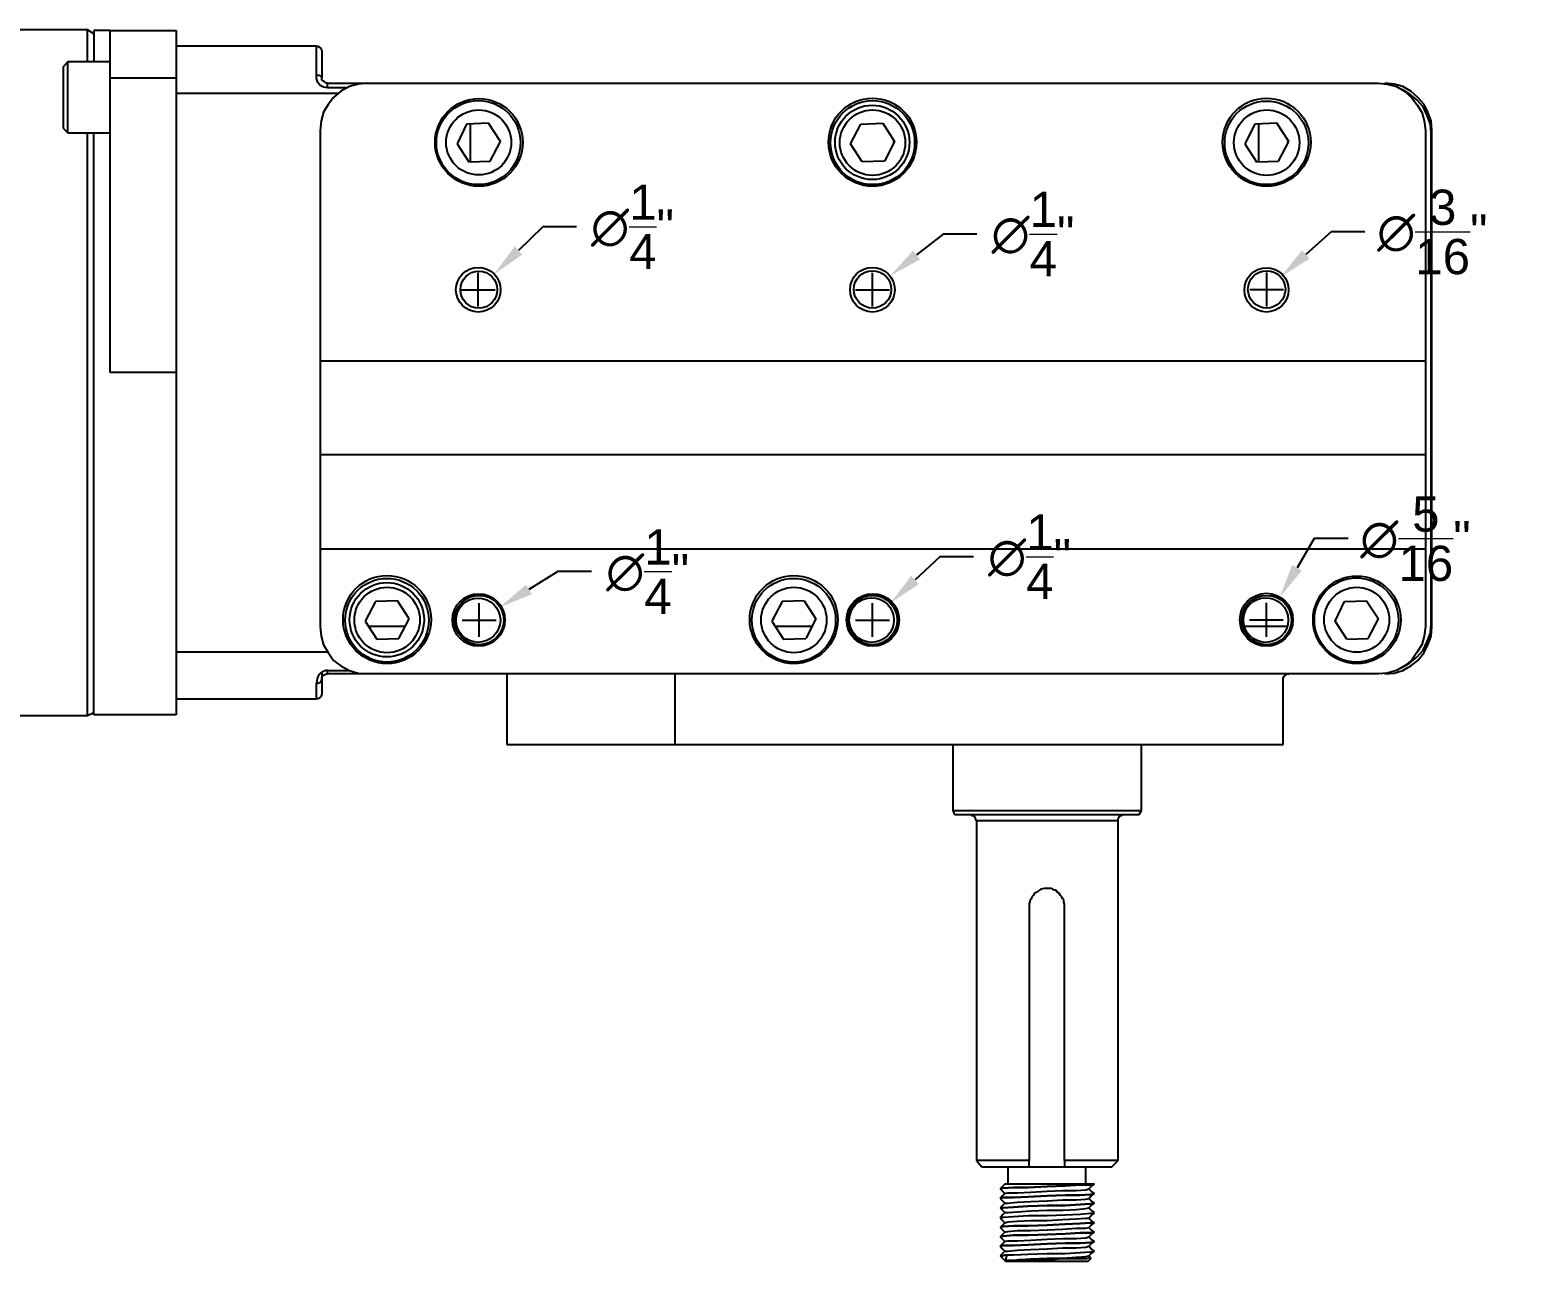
# Model space of a CAD drawing. Header units: inches. Extents: x 4 to 211, y 30 to 478.
# Drawn here: x 32.72 to 40.63, y 30.32 to 36.88 of the extents above; entities that cross this region are included whole.
import ezdxf

# ---------------------------------------------------------------- set-up
doc = ezdxf.new("R2010")
doc.units = ezdxf.units.IN
doc.header["$MEASUREMENT"] = 0
doc.header["$PDMODE"] = 3
doc.layers.add('DIM', color=6, linetype='Continuous', lineweight=13)
doc.styles.add('DIM', font='arial.ttf')
doc.dimstyles.new('SM Dimensions', dxfattribs={"dimtxt": 0.1875, "dimasz": 0.18, "dimexe": 0.18, "dimexo": 0.0625, "dimgap": 0.09, "dimtad": 0, "dimtih": 1, "dimtoh": 1, "dimdec": 4, "dimzin": 0, "dimdsep": 46, "dimlunit": 4, "dimtxsty": 'DIM', "dimcen": 0.09, "dimadec": 0, "dimazin": 0, "dimtfac": 1, "dimtdec": 4, "dimtofl": 0, "dimtmove": 0, "dimatfit": 3, "dimfxl": 1, "dimtolj": 1, "dimtzin": 0, "dimarcsym": 0})

# ---------------------------------------------------------------- blocks, each defined once
blk = doc.blocks.new('*D70')
at = {"layer": 'Defpoints', "color": 0, "transparency": 16777216}
for p in [(35.1925, 35.5779), (35.0225, 35.4119)]:
    blk.add_point(p, dxfattribs=at)
at = {"layer": 'DIM', "color": 0, "lineweight": -2, "transparency": 16777216}
for p, q in [((35.45, 35.8295), (35.3212, 35.7037)), ((35.63, 35.8295), (35.45, 35.8295)), ((35.1075, 35.4049), (35.1075, 35.5849)), ((35.0175, 35.4949), (35.1975, 35.4949))]:
    blk.add_line(p, q, dxfattribs=at)
at = {"layer": 'DIM', "color": 0, "transparency": 16777216}
blk.add_solid([(35.3002, 35.7252), (35.3422, 35.6823), (35.1925, 35.5779)], dxfattribs=at)
at = {"layer": 'DIM', "color": 0, "transparency": 16777216, "insert": (35.928, 35.8295), "char_height": 0.1875, "attachment_point": 5, "style": 'DIM'}
blk.add_mtext('\\A1;∅{\\H1x;\\S1/4;}"', dxfattribs=at)
blk = doc.blocks.new('*D71')
at = {"layer": 'Defpoints', "color": 0, "transparency": 16777216}
for p in [(37.2974, 35.5685), (37.1108, 35.4213)]:
    blk.add_point(p, dxfattribs=at)
at = {"layer": 'DIM', "color": 0, "lineweight": -2, "transparency": 16777216}
for p, q in [((37.5801, 35.7913), (37.4388, 35.6799)), ((37.7601, 35.7913), (37.5801, 35.7913)), ((37.2041, 35.4049), (37.2041, 35.5849)), ((37.1141, 35.4949), (37.2941, 35.4949))]:
    blk.add_line(p, q, dxfattribs=at)
at = {"layer": 'DIM', "color": 0, "transparency": 16777216}
blk.add_solid([(37.4202, 35.7035), (37.4573, 35.6563), (37.2974, 35.5685)], dxfattribs=at)
at = {"layer": 'DIM', "color": 0, "transparency": 16777216, "insert": (38.0581, 35.7913), "char_height": 0.1875, "attachment_point": 5, "style": 'DIM'}
blk.add_mtext('\\A1;∅{\\H1x;\\S1/4;}"', dxfattribs=at)
blk = doc.blocks.new('*D72')
at = {"layer": 'Defpoints', "color": 0, "transparency": 16777216}
for p in [(39.3754, 35.5628), (39.2269, 35.4302)]:
    blk.add_point(p, dxfattribs=at)
at = {"layer": 'DIM', "color": 0, "lineweight": -2, "transparency": 16777216}
for p, q in [((39.6439, 35.8026), (39.5096, 35.6827)), ((39.8239, 35.8026), (39.6439, 35.8026)), ((39.3012, 35.4065), (39.3012, 35.5865)), ((39.2112, 35.4965), (39.3912, 35.4965))]:
    blk.add_line(p, q, dxfattribs=at)
at = {"layer": 'DIM', "color": 0, "transparency": 16777216}
blk.add_solid([(39.4896, 35.7051), (39.5296, 35.6603), (39.3754, 35.5628)], dxfattribs=at)
at = {"layer": 'DIM', "color": 0, "transparency": 16777216, "insert": (40.1824, 35.8026), "char_height": 0.1875, "attachment_point": 5, "style": 'DIM'}
blk.add_mtext('\\A1;∅{\\H1x;\\S3/16;}"', dxfattribs=at)
blk = doc.blocks.new('*D73')
at = {"layer": 'Defpoints', "color": 0, "transparency": 16777216}
for p in [(39.3714, 33.8602), (39.2281, 33.6171)]:
    blk.add_point(p, dxfattribs=at)
at = {"layer": 'DIM', "color": 0, "lineweight": -2, "transparency": 16777216}
for p, q in [((39.5542, 34.1703), (39.4628, 34.0152)), ((39.7342, 34.1703), (39.5542, 34.1703)), ((39.2997, 33.6486), (39.2997, 33.8286)), ((39.2097, 33.7386), (39.3897, 33.7386))]:
    blk.add_line(p, q, dxfattribs=at)
at = {"layer": 'DIM', "color": 0, "transparency": 16777216}
blk.add_solid([(39.4369, 34.0305), (39.4886, 34), (39.3714, 33.8602)], dxfattribs=at)
at = {"layer": 'DIM', "color": 0, "transparency": 16777216, "insert": (40.0928, 34.1703), "char_height": 0.1875, "attachment_point": 5, "style": 'DIM'}
blk.add_mtext('\\A1;∅{\\H1x;\\S5/16;}"', dxfattribs=at)
blk = doc.blocks.new('*D74')
at = {"layer": 'Defpoints', "color": 0, "transparency": 16777216}
for p in [(37.2999, 33.8272), (37.109, 33.6471)]:
    blk.add_point(p, dxfattribs=at)
at = {"layer": 'DIM', "color": 0, "lineweight": -2, "transparency": 16777216}
for p, q in [((37.5618, 34.0742), (37.4309, 33.9507)), ((37.7418, 34.0742), (37.5618, 34.0742)), ((37.2045, 33.6471), (37.2045, 33.8271)), ((37.1145, 33.7371), (37.2945, 33.7371))]:
    blk.add_line(p, q, dxfattribs=at)
at = {"layer": 'DIM', "color": 0, "transparency": 16777216}
blk.add_solid([(37.4103, 33.9725), (37.4515, 33.9289), (37.2999, 33.8272)], dxfattribs=at)
at = {"layer": 'DIM', "color": 0, "transparency": 16777216, "insert": (38.0399, 34.0742), "char_height": 0.1875, "attachment_point": 5, "style": 'DIM'}
blk.add_mtext('\\A1;∅{\\H1x;\\S1/4;}"', dxfattribs=at)
blk = doc.blocks.new('*D75')
at = {"layer": 'Defpoints', "color": 0, "transparency": 16777216}
for p in [(35.2238, 33.806), (35.0003, 33.6682)]:
    blk.add_point(p, dxfattribs=at)
at = {"layer": 'DIM', "color": 0, "lineweight": -2, "transparency": 16777216}
for p, q in [((35.5302, 33.9949), (35.377, 33.9004)), ((35.7102, 33.9949), (35.5302, 33.9949)), ((35.112, 33.6471), (35.112, 33.8271)), ((35.022, 33.7371), (35.202, 33.7371))]:
    blk.add_line(p, q, dxfattribs=at)
at = {"layer": 'DIM', "color": 0, "transparency": 16777216}
blk.add_solid([(35.3613, 33.926), (35.3927, 33.8749), (35.2238, 33.806)], dxfattribs=at)
at = {"layer": 'DIM', "color": 0, "transparency": 16777216, "insert": (36.0083, 33.9949), "char_height": 0.1875, "attachment_point": 5, "style": 'DIM'}
blk.add_mtext('\\A1;∅{\\H1x;\\S1/4;}"', dxfattribs=at)

msp = doc.modelspace()

# ---------------------------------------------------------------- linework, layer by layer
for p, q in [((33.0282, 36.87848), (28.50431, 36.87848)), ((33.0282, 36.8743), (33.0282, 36.87848)), ((33.06167, 36.85756), (33.0282, 36.87848)), ((33.0282, 36.86593), (33.0282, 36.8743)), ((33.14956, 36.8743), (33.06167, 36.8743)), ((33.06167, 36.8743), (33.06167, 36.86593)), ((33.14956, 36.8743), (33.50109, 36.8743)), ((33.14956, 36.87011), (33.14956, 36.8743)), ((33.50109, 36.8743), (33.50109, 36.87011)), ((33.0282, 36.845), (33.0282, 36.86593)), ((33.0282, 36.81152), (33.0282, 36.845)), ((33.0282, 36.76967), (33.0282, 36.81152)), ((33.06167, 36.86593), (33.06167, 36.84919)), ((33.06167, 36.84919), (33.06167, 36.81989)), ((33.06167, 36.81989), (33.06167, 36.77386)), ((33.14956, 36.85337), (33.14956, 36.87011)), ((33.14956, 36.83245), (33.14956, 36.85337)), ((33.14956, 36.79897), (33.14956, 36.83245)), ((33.14956, 36.7613), (33.14956, 36.79897)), ((33.50109, 36.87011), (33.50109, 36.85337)), ((33.50109, 36.85337), (33.50109, 36.83245)), ((33.50109, 36.83245), (33.50109, 36.79897)), ((33.50109, 36.79897), (33.50109, 36.7613)), ((33.0282, 36.71109), (33.0282, 36.76967)), ((33.06167, 36.77386), (33.06167, 36.71945)), ((33.06167, 36.71945), (33.06167, 36.7069)), ((33.14956, 36.71945), (33.14956, 36.7613)), ((33.14956, 36.67342), (33.14956, 36.71945)), ((34.246, 36.7906), (33.50109, 36.7906)), ((33.50109, 36.7613), (33.50109, 36.71945)), ((33.50109, 36.71945), (33.50109, 36.67342)), ((34.246, 36.7906), (34.25019, 36.7906)), ((34.246, 36.78641), (34.246, 36.7906)), ((34.246, 36.78223), (34.246, 36.78641)), ((34.246, 36.76549), (34.246, 36.78223)), ((34.246, 36.74875), (34.246, 36.76549)), ((34.246, 36.72782), (34.246, 36.74875)), ((34.246, 36.69853), (34.246, 36.72782)), ((34.25019, 36.7906), (34.25437, 36.7906)), ((34.25437, 36.7906), (34.26274, 36.78641)), ((34.26274, 36.78641), (34.26693, 36.78223)), ((34.26693, 36.78223), (34.27111, 36.77804)), ((34.27111, 36.77804), (34.27111, 36.77386)), ((34.27111, 36.77386), (34.2753, 36.76549)), ((34.2753, 36.76549), (34.2753, 36.7613)), ((34.2753, 36.7613), (34.2753, 36.75712)), ((34.2753, 36.75712), (34.2753, 36.75293)), ((34.2753, 36.75293), (34.2753, 36.74038)), ((34.2753, 36.74038), (34.2753, 36.72364)), ((34.2753, 36.72364), (34.2753, 36.70272)), ((32.92357, 36.7069), (32.89846, 36.68179)), ((32.89846, 36.68179), (32.89846, 36.67342)), ((32.89846, 36.67342), (32.89846, 36.64831)), ((32.89846, 36.64831), (32.89846, 36.61902)), ((32.92357, 36.70272), (32.92357, 36.7069)), ((33.14956, 36.7069), (32.92357, 36.7069)), ((32.92357, 36.69016), (32.92357, 36.70272)), ((32.92357, 36.66505), (32.92357, 36.69016)), ((32.92357, 36.63157), (32.92357, 36.66505)), ((33.0282, 36.7069), (33.0282, 36.71109)), ((33.14956, 36.6232), (33.14956, 36.67342)), ((33.50109, 36.67342), (33.50109, 36.6232)), ((34.246, 36.66924), (34.246, 36.69853)), ((34.246, 36.63576), (34.246, 36.66924)), ((34.25019, 36.63576), (34.246, 36.63576)), ((34.246, 36.61902), (34.246, 36.63576)), ((34.25437, 36.63576), (34.25019, 36.63576)), ((34.26274, 36.63576), (34.25437, 36.63576)), ((34.26693, 36.63157), (34.26274, 36.63576)), ((34.2753, 36.70272), (34.2753, 36.68179)), ((34.2753, 36.68179), (34.2753, 36.6525)), ((34.2753, 36.6525), (34.2753, 36.6232)), ((32.89846, 36.61902), (32.89846, 36.57717)), ((32.89846, 36.57717), (32.89846, 36.53113)), ((32.92357, 36.58554), (32.92357, 36.63157)), ((32.92357, 36.5395), (32.92357, 36.58554)), ((33.14956, 36.6232), (33.50109, 36.6232)), ((33.14956, 35.05386), (33.14956, 36.6232)), ((33.50109, 36.6232), (33.50109, 35.05386)), ((34.25437, 36.59809), (34.246, 36.61902)), ((34.26693, 36.58135), (34.25437, 36.59809)), ((34.27111, 36.63157), (34.26693, 36.63157)), ((34.28367, 36.57298), (34.26693, 36.58135)), ((34.27111, 36.62739), (34.27111, 36.63157)), ((34.2753, 36.62739), (34.27111, 36.62739)), ((34.2753, 36.6232), (34.2753, 36.62739)), ((34.2753, 36.61483), (34.2753, 36.6232)), ((34.27948, 36.60646), (34.2753, 36.61483)), ((34.28785, 36.60228), (34.27948, 36.60646)), ((34.30459, 36.5688), (34.28367, 36.57298)), ((34.29622, 36.59391), (34.28785, 36.60228)), ((34.30459, 36.59391), (34.29622, 36.59391)), ((34.30459, 36.58972), (34.30459, 36.59391)), ((34.30459, 36.59391), (34.51802, 36.59391)), ((34.30459, 36.58554), (34.30459, 36.58972)), ((34.30459, 36.58135), (34.30459, 36.58554)), ((34.30459, 36.57717), (34.30459, 36.58135)), ((34.30459, 36.57298), (34.30459, 36.57717)), ((34.30459, 36.5688), (34.30459, 36.57298)), ((34.40503, 36.5688), (34.30459, 36.5688)), ((34.42177, 36.57717), (34.37574, 36.55206)), ((34.4678, 36.58972), (34.42177, 36.57717)), ((34.51802, 36.59391), (34.4678, 36.58972)), ((34.51802, 36.59391), (39.89563, 36.59391)), ((39.89563, 36.59391), (39.94166, 36.58972)), ((39.97933, 36.58972), (39.92911, 36.59391)), ((39.94166, 36.58972), (39.99188, 36.57717)), ((40.02536, 36.57717), (39.97933, 36.58972)), ((39.99188, 36.57717), (40.03373, 36.55206)), ((40.06303, 36.53532), (40.02118, 36.56043)), ((40.06721, 36.55206), (40.02536, 36.57717)), ((32.89846, 36.53113), (32.89846, 36.4851)), ((32.89846, 36.4851), (32.89846, 36.44325)), ((32.92357, 36.48929), (32.92357, 36.5395)), ((32.92357, 36.44325), (32.92357, 36.48929)), ((34.359, 36.5395), (33.50109, 36.5395)), ((34.30878, 36.48092), (34.28367, 36.43907)), ((34.33807, 36.51858), (34.30878, 36.48092)), ((34.37574, 36.55206), (34.33807, 36.51858)), ((40.03373, 36.55206), (40.0714, 36.51858)), ((40.10069, 36.50602), (40.06303, 36.53532)), ((40.10487, 36.51858), (40.06721, 36.55206)), ((40.0714, 36.51858), (40.10069, 36.48092)), ((40.13417, 36.46836), (40.10069, 36.50602)), ((40.10069, 36.48092), (40.1258, 36.43907)), ((40.13835, 36.48092), (40.10487, 36.51858)), ((40.15928, 36.43907), (40.13835, 36.48092)), ((32.89846, 36.44325), (32.89846, 36.40559)), ((32.89846, 36.40559), (32.89846, 36.37629)), ((32.92357, 36.4014), (32.92357, 36.44325)), ((32.92357, 36.36792), (32.92357, 36.4014)), ((34.28367, 36.43907), (34.27111, 36.39303)), ((40.1258, 36.43907), (40.13835, 36.39303)), ((40.15509, 36.42233), (40.13417, 36.46836)), ((40.17183, 36.37629), (40.15509, 36.42233)), ((40.17602, 36.39303), (40.15928, 36.43907)), ((32.89846, 36.37629), (32.89846, 36.35955)), ((32.89846, 36.35955), (32.89846, 36.35537)), ((32.89846, 36.35537), (32.92357, 36.33026)), ((32.92357, 36.34281), (32.92357, 36.36792)), ((32.92357, 36.33026), (32.92357, 36.34281)), ((32.92357, 36.33026), (33.14956, 36.33026)), ((33.0282, 36.26748), (33.0282, 36.33026)), ((33.06167, 36.28841), (33.06167, 36.33026)), ((34.27111, 36.39303), (34.26693, 36.34281)), ((34.26693, 36.34281), (34.26693, 35.11664)), ((35.04532, 36.37629), (34.9951, 36.27167)), ((35.1625, 36.38048), (35.04532, 36.37629)), ((35.06625, 36.17542), (35.06625, 36.37629)), ((35.22527, 36.28422), (35.1625, 36.38048)), ((37.08756, 36.27167), (37.14196, 36.37629)), ((37.14196, 36.37629), (37.25914, 36.38048)), ((37.25914, 36.38048), (37.32191, 36.28422)), ((39.2386, 36.37629), (39.18419, 36.27167)), ((39.35578, 36.38048), (39.2386, 36.37629)), ((39.25952, 36.17542), (39.25952, 36.37629)), ((39.41855, 36.28422), (39.35578, 36.38048)), ((40.13835, 36.39303), (40.14672, 36.34281)), ((40.14672, 36.34281), (40.14672, 35.11664)), ((40.17602, 36.32607), (40.17183, 36.37629)), ((40.1802, 36.34281), (40.17602, 36.39303)), ((40.17602, 33.71469), (40.17602, 36.32607)), ((40.1802, 33.70214), (40.1802, 36.34281)), ((33.0282, 36.15031), (33.0282, 36.26748)), ((33.06167, 36.17123), (33.06167, 36.28841)), ((34.9951, 36.27167), (35.05788, 36.17542)), ((35.17087, 36.1796), (35.22527, 36.28422)), ((35.22527, 36.28004), (35.22527, 36.28422)), ((37.15033, 36.17542), (37.08756, 36.27167)), ((37.32191, 36.28422), (37.26751, 36.1796)), ((37.31773, 36.28004), (37.31773, 36.28422)), ((39.18419, 36.27167), (39.24697, 36.17542)), ((39.36415, 36.1796), (39.41855, 36.28422)), ((39.41436, 36.28004), (39.41436, 36.28422)), ((33.06167, 36.04987), (33.06167, 36.17123)), ((35.05788, 36.17542), (35.17087, 36.1796)), ((37.26751, 36.1796), (37.15033, 36.17542)), ((39.24697, 36.17542), (39.36415, 36.1796)), ((33.0282, 36.02476), (33.0282, 36.15031)), ((33.0282, 35.89503), (33.0282, 36.02476)), ((33.06167, 35.92014), (33.06167, 36.04987)), ((33.0282, 35.75693), (33.0282, 35.89503)), ((33.06167, 35.78622), (33.06167, 35.92014)), ((33.06167, 35.64393), (33.06167, 35.78622)), ((33.0282, 35.61882), (33.0282, 35.75693)), ((33.0282, 35.47235), (33.0282, 35.61882)), ((33.06167, 35.50165), (33.06167, 35.64393)), ((33.0282, 35.32588), (33.0282, 35.47235)), ((33.06167, 35.35518), (33.06167, 35.50165)), ((33.0282, 35.17522), (33.0282, 35.32588)), ((33.06167, 35.20452), (33.06167, 35.35518)), ((33.0282, 35.02457), (33.0282, 35.17522)), ((33.06167, 35.05386), (33.06167, 35.20452)), ((33.06167, 34.9032), (33.06167, 35.05386)), ((33.50109, 35.05386), (33.14956, 35.05386)), ((33.50109, 35.05386), (33.50109, 34.9032)), ((34.26693, 35.11664), (40.14672, 35.11664)), ((34.26693, 35.11664), (34.26693, 35.0999)), ((34.26693, 35.0999), (34.26693, 35.07479)), ((34.26693, 35.07479), (34.26693, 35.03294)), ((40.14672, 35.11664), (40.14672, 35.0999)), ((40.14672, 35.0999), (40.14672, 35.07479)), ((40.14672, 35.07479), (40.14672, 35.03294)), ((33.0282, 34.87391), (33.0282, 35.02457)), ((34.26693, 35.03294), (34.26693, 34.98272)), ((34.26693, 34.98272), (34.26693, 34.91994)), ((40.14672, 35.03294), (40.14672, 34.98272)), ((40.14672, 34.98272), (40.14672, 34.91994)), ((33.06167, 34.75255), (33.06167, 34.9032)), ((33.50109, 34.9032), (33.50109, 34.75255)), ((34.26693, 34.91994), (34.26693, 34.85299)), ((40.14672, 34.91994), (40.14672, 34.85299)), ((33.0282, 34.72325), (33.0282, 34.87391)), ((34.26693, 34.85299), (34.26693, 34.77766)), ((40.14672, 34.85299), (40.14672, 34.77766)), ((33.06167, 34.60608), (33.06167, 34.75255)), ((33.50109, 34.75255), (33.50109, 34.60608)), ((34.26693, 34.77766), (34.26693, 34.69814)), ((40.14672, 34.77766), (40.14672, 34.69814)), ((33.0282, 34.57678), (33.0282, 34.72325)), ((34.26693, 34.69814), (34.26693, 34.61863)), ((40.14672, 34.69814), (40.14672, 34.61863)), ((33.06167, 34.46379), (33.06167, 34.60608)), ((33.50109, 34.60608), (33.50109, 34.49308)), ((34.26693, 34.61863), (34.26693, 34.53493)), ((34.26744, 34.61868), (40.14707, 34.61868)), ((40.14672, 34.61863), (40.14672, 34.53493)), ((33.0282, 34.4345), (33.0282, 34.57678)), ((34.26693, 34.53493), (34.26693, 34.45542)), ((40.14672, 34.53493), (40.14672, 34.45542)), ((33.0282, 34.29221), (33.0282, 34.4345)), ((33.06167, 34.3215), (33.06167, 34.46379)), ((33.50109, 34.49308), (33.50109, 33.56822)), ((34.26693, 34.45542), (34.26693, 34.38009)), ((40.14672, 34.45542), (40.14672, 34.38009)), ((34.26693, 34.38009), (34.26693, 34.31313)), ((40.14672, 34.38009), (40.14672, 34.31313)), ((33.0282, 34.15829), (33.0282, 34.29221)), ((33.06167, 34.18759), (33.06167, 34.3215)), ((34.26693, 34.31313), (34.26693, 34.25036)), ((40.14672, 34.31313), (40.14672, 34.25036)), ((33.06167, 34.05785), (33.06167, 34.18759)), ((34.26693, 34.25036), (34.26693, 34.20014)), ((34.26693, 34.20014), (34.26693, 34.15829)), ((40.14672, 34.25036), (40.14672, 34.20014)), ((40.14672, 34.20014), (40.14672, 34.15829)), ((33.0282, 34.03274), (33.0282, 34.15829)), ((34.26693, 34.15829), (34.26693, 34.13318)), ((34.26693, 34.13318), (34.26693, 34.11644)), ((34.26693, 34.11644), (40.14672, 34.11644)), ((34.26693, 34.11644), (34.26693, 33.70214)), ((40.14672, 34.15829), (40.14672, 34.13318)), ((40.14672, 34.13318), (40.14672, 34.11644)), ((40.14672, 34.11644), (40.14672, 33.70214)), ((33.0282, 33.91138), (33.0282, 34.03274)), ((33.06167, 33.93649), (33.06167, 34.05785)), ((33.0282, 33.79839), (33.0282, 33.91138)), ((33.06167, 33.81931), (33.06167, 33.93649)), ((33.0282, 33.69377), (33.0282, 33.79839)), ((33.06167, 33.71469), (33.06167, 33.81931)), ((34.55987, 33.83605), (34.50547, 33.73143)), ((34.67705, 33.84024), (34.55987, 33.83605)), ((34.73982, 33.74399), (34.67705, 33.84024)), ((36.72347, 33.83605), (36.66906, 33.73143)), ((36.84065, 33.84024), (36.72347, 33.83605)), ((36.84065, 33.84024), (36.90342, 33.74399)), ((39.66546, 33.73143), (39.71568, 33.83605)), ((39.71568, 33.83605), (39.83286, 33.84024)), ((39.83286, 33.84024), (39.89563, 33.74399)), ((33.06167, 33.61844), (33.06167, 33.71469)), ((34.50547, 33.73143), (34.56824, 33.63518)), ((34.68542, 33.63936), (34.73982, 33.74399)), ((36.66906, 33.73143), (36.73184, 33.63518)), ((36.90342, 33.74399), (36.84902, 33.63936)), ((39.72823, 33.63518), (39.66546, 33.73143)), ((39.84123, 33.63936), (39.89563, 33.74399)), ((40.17183, 33.66866), (40.17602, 33.71469)), ((33.0282, 33.59751), (33.0282, 33.69377)), ((34.26693, 33.70214), (34.27111, 33.65192)), ((34.27111, 33.65192), (34.28367, 33.60588)), ((34.7189, 33.70214), (34.52639, 33.70214)), ((34.56824, 33.63518), (34.68542, 33.63936)), ((36.8825, 33.70214), (36.68999, 33.70214)), ((36.73184, 33.63518), (36.84902, 33.63936)), ((39.30137, 33.70214), (39.18419, 33.70214)), ((39.41018, 33.70214), (39.30137, 33.70214)), ((39.72823, 33.63518), (39.84123, 33.63936)), ((40.13835, 33.65192), (40.1258, 33.60588)), ((40.14672, 33.70214), (40.13835, 33.65192)), ((40.15509, 33.62262), (40.17183, 33.66866)), ((40.15928, 33.60588), (40.17602, 33.65192)), ((40.17602, 33.65192), (40.1802, 33.70214)), ((33.0282, 33.50963), (33.0282, 33.59751)), ((33.06167, 33.53056), (33.06167, 33.61844)), ((33.50109, 33.56822), (34.30459, 33.56822)), ((33.50109, 33.56822), (33.50109, 33.518)), ((34.28367, 33.60588), (34.30878, 33.56403)), ((34.30878, 33.56403), (34.33807, 33.52219)), ((40.10069, 33.56403), (40.0714, 33.52219)), ((40.1258, 33.60588), (40.10069, 33.56403)), ((40.10069, 33.53893), (40.13417, 33.57659)), ((40.10487, 33.52219), (40.13835, 33.56403)), ((40.13417, 33.57659), (40.15509, 33.62262)), ((40.13835, 33.56403), (40.15928, 33.60588)), ((33.0282, 33.4343), (33.0282, 33.50963)), ((33.06167, 33.45104), (33.06167, 33.53056)), ((33.50109, 33.518), (33.50109, 33.47197)), ((33.50109, 33.47197), (33.50109, 33.42593)), ((34.33807, 33.52219), (34.37574, 33.49289)), ((34.37574, 33.49289), (34.42177, 33.46778)), ((40.03373, 33.49289), (39.99188, 33.46778)), ((40.02118, 33.48452), (40.06303, 33.50963)), ((40.02536, 33.46778), (40.06721, 33.49289)), ((40.0714, 33.52219), (40.03373, 33.49289)), ((40.06303, 33.50963), (40.10069, 33.53893)), ((40.06721, 33.49289), (40.10487, 33.52219)), ((33.0282, 33.37153), (33.0282, 33.4343)), ((33.06167, 33.38827), (33.06167, 33.45104)), ((33.50109, 33.42593), (33.50109, 33.38827)), ((34.25019, 33.42593), (34.246, 33.40082)), ((34.246, 33.40082), (34.25019, 33.40082)), ((34.246, 33.3799), (34.246, 33.40082)), ((34.25856, 33.44686), (34.25019, 33.42593)), ((34.25019, 33.40082), (34.25437, 33.40082)), ((34.25437, 33.40082), (34.26274, 33.40501)), ((34.2753, 33.45941), (34.25856, 33.44686)), ((34.26274, 33.40501), (34.26693, 33.40501)), ((34.26693, 33.40501), (34.27111, 33.40919)), ((34.27111, 33.41338), (34.2753, 33.41756)), ((34.27111, 33.40919), (34.27111, 33.41338)), ((34.29622, 33.46778), (34.2753, 33.45941)), ((34.2753, 33.45523), (34.2753, 33.44267)), ((34.2753, 33.44267), (34.2753, 33.42593)), ((34.2753, 33.43012), (34.27948, 33.43849)), ((34.2753, 33.42593), (34.2753, 33.43012)), ((34.2753, 33.42175), (34.2753, 33.42593)), ((34.2753, 33.42593), (34.2753, 33.42175)), ((34.2753, 33.41756), (34.2753, 33.42175)), ((34.2753, 33.42175), (34.2753, 33.40501)), ((34.2753, 33.40501), (34.2753, 33.38827)), ((34.27948, 33.43849), (34.28367, 33.44267)), ((34.28367, 33.44267), (34.28785, 33.44686)), ((34.28785, 33.44686), (34.29204, 33.44686)), ((34.29204, 33.44686), (34.30041, 33.45104)), ((34.30459, 33.46778), (34.29622, 33.46778)), ((34.30041, 33.45104), (34.30459, 33.45104)), ((34.30459, 33.4636), (34.30459, 33.46778)), ((34.30459, 33.46778), (34.42177, 33.46778)), ((34.30459, 33.45941), (34.30459, 33.4636)), ((34.30459, 33.45523), (34.30459, 33.45941)), ((34.30459, 33.45104), (34.30459, 33.45523)), ((34.30459, 33.45104), (34.30459, 33.45104)), ((34.51802, 33.45104), (34.30459, 33.45104)), ((34.42177, 33.46778), (34.4678, 33.45523)), ((34.4678, 33.45523), (34.51802, 33.45104)), ((39.89563, 33.45104), (34.51802, 33.45104)), ((35.25875, 33.45104), (35.25875, 33.42175)), ((35.25875, 33.42175), (35.25875, 33.0744)), ((36.15432, 33.0744), (36.15432, 33.45104)), ((39.38926, 33.43012), (39.39344, 33.43849)), ((39.38926, 33.42593), (39.38926, 33.43012)), ((39.38926, 33.42175), (39.38926, 33.42593)), ((39.38926, 33.0744), (39.38926, 33.42175)), ((39.39344, 33.43849), (39.39762, 33.44267)), ((39.39762, 33.44267), (39.40181, 33.44686)), ((39.40181, 33.44686), (39.40599, 33.44686)), ((39.40599, 33.44686), (39.41018, 33.45104)), ((39.41018, 33.45104), (39.41855, 33.45104)), ((39.94166, 33.45523), (39.89563, 33.45104)), ((39.92911, 33.45104), (39.97933, 33.45523)), ((39.99188, 33.46778), (39.94166, 33.45523)), ((39.97933, 33.45523), (40.02536, 33.46778)), ((33.0282, 33.32131), (33.0282, 33.37153)), ((33.0282, 33.27946), (33.0282, 33.32131)), ((33.06167, 33.32968), (33.06167, 33.38827)), ((33.06167, 33.28783), (33.06167, 33.32968)), ((33.50109, 33.38827), (33.50109, 33.35897)), ((33.50109, 33.35897), (33.50109, 33.33386)), ((33.50109, 33.33386), (33.50109, 33.32131)), ((33.50109, 33.32131), (33.50109, 33.31712)), ((33.50109, 33.31712), (34.246, 33.31712)), ((33.50109, 33.31712), (33.50109, 33.28783)), ((34.246, 33.36316), (34.246, 33.3799)), ((34.246, 33.3506), (34.246, 33.36316)), ((34.246, 33.33805), (34.246, 33.3506)), ((34.246, 33.32968), (34.246, 33.33805)), ((34.246, 33.32131), (34.246, 33.32968)), ((34.246, 33.31712), (34.246, 33.32131)), ((34.25019, 33.31712), (34.246, 33.31712)), ((34.25437, 33.31712), (34.25019, 33.31712)), ((34.26274, 33.32131), (34.25437, 33.31712)), ((34.26693, 33.32549), (34.26274, 33.32131)), ((34.27111, 33.32968), (34.26693, 33.32549)), ((34.2753, 33.34223), (34.27111, 33.33386)), ((34.27111, 33.33386), (34.27111, 33.32968)), ((34.2753, 33.38827), (34.2753, 33.37571)), ((34.2753, 33.37571), (34.2753, 33.36734)), ((34.2753, 33.36734), (34.2753, 33.35897)), ((34.2753, 33.35897), (34.2753, 33.3506)), ((34.2753, 33.3506), (34.2753, 33.34642)), ((34.2753, 33.34642), (34.2753, 33.34223)), ((33.0282, 33.25017), (33.0282, 33.27946)), ((33.0282, 33.23343), (33.0282, 33.25017)), ((33.0282, 33.22924), (33.06167, 33.24598)), ((33.0282, 33.22924), (33.0282, 33.23343)), ((33.06167, 33.25854), (33.06167, 33.28783)), ((33.06167, 33.23761), (33.06167, 33.25854)), ((33.06167, 33.23343), (33.06167, 33.23761)), ((33.14956, 33.23343), (33.06167, 33.23343)), ((33.50109, 33.23343), (33.14956, 33.23343)), ((33.50109, 33.28783), (33.50109, 33.25854)), ((33.50109, 33.25854), (33.50109, 33.23761)), ((33.50109, 33.23761), (33.50109, 33.23343)), ((28.50431, 33.22924), (33.0282, 33.22924)), ((35.25875, 33.0744), (35.26712, 33.0744)), ((35.26712, 33.0744), (35.28386, 33.0744)), ((35.28386, 33.0744), (35.31734, 33.0744)), ((35.31734, 33.0744), (35.35919, 33.0744)), ((35.35919, 33.0744), (35.41778, 33.0744)), ((35.41778, 33.0744), (35.48474, 33.0744)), ((35.48474, 33.0744), (35.56006, 33.0744)), ((35.56006, 33.0744), (35.64376, 33.0744)), ((35.64376, 33.0744), (35.73583, 33.0744)), ((35.73583, 33.0744), (35.83627, 33.0744)), ((35.83627, 33.0744), (35.93671, 33.0744)), ((35.93671, 33.0744), (36.04551, 33.0744)), ((36.04551, 33.0744), (36.15432, 33.0744)), ((36.15432, 33.0744), (39.38926, 33.0744)), ((37.63159, 33.0744), (37.63159, 32.72287)), ((38.63597, 32.72287), (38.63597, 33.0744)), ((37.63159, 32.72287), (37.63578, 32.72287)), ((37.63159, 32.72287), (37.63996, 32.70194)), ((37.63578, 32.72287), (37.65252, 32.72287)), ((37.63996, 32.70194), (37.65252, 32.70194)), ((37.65252, 32.72287), (37.686, 32.72287)), ((37.65252, 32.70194), (37.67344, 32.70194)), ((37.67344, 32.70194), (37.70692, 32.70194)), ((37.686, 32.72287), (37.72785, 32.72287)), ((37.70692, 32.70194), (37.75296, 32.70194)), ((37.71948, 32.70194), (37.72785, 32.70194)), ((37.72785, 32.72287), (37.77807, 32.72287)), ((37.72785, 32.70194), (37.73203, 32.69776)), ((37.73203, 32.69776), (37.7404, 32.69776)), ((37.7404, 32.69776), (37.74459, 32.69357)), ((37.74459, 32.69357), (37.74877, 32.6852)), ((37.74877, 32.6852), (37.75296, 32.68102)), ((37.75296, 32.70194), (37.80736, 32.70194)), ((37.75296, 32.68102), (37.75296, 32.67265)), ((37.77807, 32.72287), (37.83665, 32.72287)), ((37.80736, 32.70194), (37.87013, 32.70194)), ((37.83665, 32.72287), (37.90361, 32.72287)), ((37.87013, 32.70194), (37.94128, 32.70194)), ((37.90361, 32.72287), (37.97894, 32.72287)), ((37.94128, 32.70194), (38.01661, 32.70194)), ((37.97894, 32.72287), (38.05427, 32.72287)), ((38.01661, 32.70194), (38.09193, 32.70194)), ((38.05427, 32.72287), (38.13378, 32.72287)), ((38.09193, 32.70194), (38.17145, 32.70194)), ((38.13378, 32.72287), (38.20911, 32.72287)), ((38.17145, 32.70194), (38.25096, 32.70194)), ((38.20911, 32.72287), (38.28862, 32.72287)), ((38.25096, 32.70194), (38.32629, 32.70194)), ((38.28862, 32.72287), (38.35977, 32.72287)), ((38.32629, 32.70194), (38.39325, 32.70194)), ((38.35977, 32.72287), (38.42673, 32.72287)), ((38.39325, 32.70194), (38.45602, 32.70194)), ((38.42673, 32.72287), (38.48531, 32.72287)), ((38.45602, 32.70194), (38.51042, 32.70194)), ((38.48531, 32.72287), (38.53972, 32.72287)), ((38.51042, 32.70194), (38.55646, 32.70194)), ((38.51042, 32.68102), (38.51461, 32.6852)), ((38.51042, 32.67265), (38.51042, 32.68102)), ((38.51461, 32.6852), (38.51879, 32.69357)), ((38.51879, 32.69357), (38.52298, 32.69776)), ((38.52298, 32.69776), (38.53135, 32.69776)), ((38.53135, 32.69776), (38.53553, 32.70194)), ((38.53553, 32.70194), (38.5439, 32.70194)), ((38.53972, 32.72287), (38.58157, 32.72287)), ((38.55646, 32.70194), (38.58994, 32.70194)), ((38.58157, 32.72287), (38.61086, 32.72287)), ((38.58994, 32.70194), (38.61086, 32.70194)), ((38.61086, 32.72287), (38.6276, 32.72287)), ((38.61086, 32.70194), (38.62342, 32.70194)), ((38.62342, 32.70194), (38.63597, 32.72287)), ((38.6276, 32.72287), (38.63597, 32.72287)), ((37.75296, 32.67265), (37.75714, 32.66846)), ((37.7697, 32.66846), (37.75714, 32.66846)), ((37.75714, 32.66846), (37.75714, 30.86058)), ((37.79481, 32.66846), (37.7697, 32.66846)), ((37.83247, 32.66846), (37.79481, 32.66846)), ((37.8785, 32.66846), (37.83247, 32.66846)), ((37.93291, 32.66846), (37.8785, 32.66846)), ((37.99568, 32.66846), (37.93291, 32.66846)), ((38.06264, 32.66846), (37.99568, 32.66846)), ((38.13378, 32.66846), (38.06264, 32.66846)), ((38.20074, 32.66846), (38.13378, 32.66846)), ((38.2677, 32.66846), (38.20074, 32.66846)), ((38.33047, 32.66846), (38.2677, 32.66846)), ((38.38488, 32.66846), (38.33047, 32.66846)), ((38.43091, 32.66846), (38.38488, 32.66846)), ((38.46858, 32.66846), (38.43091, 32.66846)), ((38.49368, 32.66846), (38.46858, 32.66846)), ((38.50624, 32.66846), (38.49368, 32.66846)), ((38.51042, 32.66846), (38.50624, 32.66846)), ((38.51042, 32.66846), (38.51042, 32.67265)), ((38.51042, 30.86058), (38.51042, 32.66846)), ((38.06682, 32.28345), (38.05845, 32.2709)), ((38.07519, 32.28764), (38.06682, 32.28345)), ((38.08775, 32.29601), (38.07519, 32.28764)), ((38.09193, 32.30019), (38.08775, 32.29601)), ((38.1003, 32.30438), (38.09193, 32.30019)), ((38.11704, 32.30856), (38.1003, 32.30438)), ((38.12123, 32.30856), (38.11704, 32.30856)), ((38.1296, 32.30856), (38.12123, 32.30856)), ((38.13797, 32.30856), (38.1296, 32.30856)), ((38.14634, 32.30856), (38.13797, 32.30856)), ((38.15471, 32.30856), (38.14634, 32.30856)), ((38.16308, 32.30438), (38.15471, 32.30856)), ((38.17145, 32.30019), (38.16308, 32.30438)), ((38.17563, 32.30019), (38.17145, 32.30019)), ((38.184, 32.29601), (38.17563, 32.30019)), ((38.18819, 32.28764), (38.184, 32.29601)), ((38.19656, 32.28345), (38.18819, 32.28764)), ((38.20493, 32.2709), (38.19656, 32.28345)), ((38.04171, 32.23742), (38.03753, 32.22905)), ((38.03753, 32.22905), (38.03753, 32.22068)), ((38.03753, 32.22068), (38.03753, 32.21649)), ((38.03753, 32.21649), (38.03753, 30.86058)), ((38.0459, 32.24997), (38.04171, 32.24579)), ((38.04171, 32.24579), (38.04171, 32.23742)), ((38.05008, 32.25834), (38.0459, 32.24997)), ((38.05427, 32.26671), (38.05008, 32.25834)), ((38.05845, 32.2709), (38.05427, 32.26671)), ((38.20911, 32.26671), (38.20493, 32.2709)), ((38.21748, 32.25416), (38.20911, 32.26671)), ((38.22167, 32.24579), (38.21748, 32.25416)), ((38.22167, 32.23742), (38.22167, 32.24579)), ((38.22585, 32.22486), (38.22167, 32.23742)), ((38.22585, 32.21649), (38.22585, 32.22486)), ((38.22585, 30.86058), (38.22585, 32.21649)), ((37.76551, 30.86058), (37.75714, 30.86058)), ((37.75714, 30.86058), (37.78644, 30.8271)), ((37.78644, 30.86058), (37.76551, 30.86058)), ((37.81991, 30.86058), (37.78644, 30.86058)), ((37.86176, 30.86058), (37.81991, 30.86058)), ((37.91617, 30.86058), (37.86176, 30.86058)), ((37.97476, 30.86058), (37.91617, 30.86058)), ((38.03753, 30.86058), (37.97476, 30.86058)), ((38.03753, 30.83547), (38.03753, 30.86058)), ((38.28862, 30.86058), (38.22585, 30.86058)), ((38.22585, 30.86058), (38.22585, 30.83547)), ((38.34721, 30.86058), (38.28862, 30.86058)), ((38.40162, 30.86058), (38.34721, 30.86058)), ((38.44347, 30.86058), (38.40162, 30.86058)), ((38.47695, 30.86058), (38.44347, 30.86058)), ((38.49787, 30.86058), (38.47695, 30.86058)), ((38.47695, 30.8271), (38.51042, 30.86058)), ((38.50624, 30.86058), (38.49787, 30.86058)), ((38.51042, 30.86058), (38.50624, 30.86058)), ((37.78644, 30.8271), (37.79062, 30.8271)), ((37.79062, 30.8271), (37.80736, 30.8271)), ((37.80736, 30.8271), (37.83247, 30.8271)), ((37.83247, 30.8271), (37.87432, 30.8271)), ((37.87432, 30.8271), (37.92035, 30.8271)), ((37.92035, 30.8271), (37.97476, 30.8271)), ((37.92454, 30.8271), (37.92454, 30.73504)), ((37.97476, 30.8271), (38.03753, 30.8271)), ((38.03753, 30.8271), (38.03753, 30.83547)), ((38.03753, 30.8271), (38.22585, 30.8271)), ((38.22585, 30.83547), (38.22585, 30.8271)), ((38.22585, 30.8271), (38.28862, 30.8271)), ((38.28862, 30.8271), (38.34303, 30.8271)), ((38.33884, 30.73504), (38.33884, 30.8271)), ((38.34303, 30.8271), (38.39325, 30.8271)), ((38.39325, 30.8271), (38.43091, 30.8271)), ((38.43091, 30.8271), (38.46021, 30.8271)), ((38.46021, 30.8271), (38.47695, 30.8271)), ((37.89524, 30.72248), (37.88269, 30.70993)), ((37.89943, 30.71411), (37.88269, 30.70993)), ((37.88269, 30.70993), (37.89943, 30.71411)), ((37.88269, 30.70993), (37.88269, 30.70993)), ((37.88269, 30.70993), (37.89524, 30.69737)), ((37.9078, 30.73504), (37.89524, 30.72248)), ((37.95383, 30.7183), (37.89943, 30.71411)), ((37.89943, 30.71411), (37.95383, 30.7183)), ((37.91198, 30.73504), (37.9078, 30.73504)), ((37.92454, 30.73504), (37.91198, 30.73504)), ((37.93291, 30.73504), (37.92454, 30.73504)), ((37.94128, 30.73504), (37.93291, 30.73504)), ((37.9622, 30.73504), (37.94128, 30.73504)), ((38.03334, 30.7183), (37.95383, 30.7183)), ((37.95383, 30.7183), (38.03334, 30.7183)), ((37.97894, 30.73504), (37.9622, 30.73504)), ((37.9915, 30.73504), (37.97894, 30.73504)), ((38.02498, 30.73504), (37.9915, 30.73504)), ((38.04171, 30.73504), (38.02498, 30.73504)), ((38.13378, 30.72248), (38.03334, 30.7183)), ((38.03334, 30.7183), (38.13378, 30.72248)), ((38.06264, 30.73504), (38.04171, 30.73504)), ((38.1003, 30.73504), (38.06264, 30.73504)), ((38.12123, 30.73504), (38.1003, 30.73504)), ((38.14215, 30.73504), (38.12123, 30.73504)), ((38.23004, 30.72667), (38.13378, 30.72248)), ((38.13378, 30.72248), (38.23004, 30.72667)), ((38.13378, 30.69737), (38.21748, 30.70156)), ((38.15889, 30.73504), (38.14215, 30.73504)), ((38.17982, 30.73504), (38.15889, 30.73504)), ((38.20074, 30.73504), (38.17982, 30.73504)), ((38.22167, 30.73504), (38.20074, 30.73504)), ((38.21748, 30.70156), (38.28862, 30.70156)), ((38.23841, 30.73504), (38.22167, 30.73504)), ((38.30955, 30.73085), (38.23004, 30.72667)), ((38.23004, 30.72667), (38.30955, 30.73085)), ((38.25933, 30.73504), (38.23841, 30.73504)), ((38.27607, 30.73504), (38.25933, 30.73504)), ((38.29281, 30.73504), (38.27607, 30.73504)), ((38.28862, 30.70156), (38.33884, 30.70574)), ((38.30955, 30.73504), (38.29281, 30.73504)), ((38.3221, 30.73504), (38.30955, 30.73504)), ((38.36395, 30.73085), (38.30955, 30.73085)), ((38.30955, 30.73085), (38.36395, 30.73085)), ((38.33466, 30.73504), (38.3221, 30.73504)), ((38.34721, 30.73504), (38.33466, 30.73504)), ((38.33884, 30.70574), (38.35558, 30.70993)), ((38.35558, 30.73504), (38.34721, 30.73504)), ((38.36395, 30.73504), (38.35558, 30.73504)), ((38.35558, 30.70993), (38.36814, 30.72248)), ((38.36814, 30.69737), (38.35558, 30.70993)), ((38.38488, 30.73504), (38.36395, 30.73085)), ((38.36395, 30.73085), (38.38488, 30.73504)), ((38.37232, 30.73504), (38.36395, 30.73504)), ((38.36814, 30.72248), (38.38488, 30.73504)), ((38.37651, 30.73504), (38.37232, 30.73504)), ((38.38069, 30.73504), (38.37651, 30.73504)), ((38.38488, 30.73504), (38.38069, 30.73504)), ((38.38488, 30.73504), (38.38488, 30.73504)), ((37.89524, 30.67226), (37.88269, 30.65971)), ((37.89943, 30.66389), (37.88269, 30.65971)), ((37.88269, 30.65971), (37.89943, 30.66389)), ((37.88269, 30.65971), (37.88269, 30.65971)), ((37.88269, 30.65971), (37.89524, 30.64715)), ((37.89524, 30.62204), (37.88269, 30.60949)), ((37.89524, 30.69737), (37.9078, 30.68482)), ((37.9078, 30.68482), (37.89524, 30.67226)), ((37.89524, 30.64715), (37.9078, 30.6346)), ((37.9078, 30.6346), (37.89524, 30.62204)), ((37.95383, 30.66389), (37.89943, 30.66389)), ((37.89943, 30.66389), (37.95383, 30.66389)), ((37.9078, 30.68482), (37.92454, 30.689)), ((37.91198, 30.68482), (37.9078, 30.68482)), ((37.91198, 30.6346), (37.9078, 30.6346)), ((37.9078, 30.6346), (37.92454, 30.6346)), ((37.92454, 30.689), (37.97476, 30.689)), ((37.92454, 30.6346), (37.97476, 30.63878)), ((38.03334, 30.66808), (37.95383, 30.66389)), ((37.95383, 30.66389), (38.03334, 30.66808)), ((37.97476, 30.689), (38.0459, 30.69319)), ((37.97476, 30.63878), (38.0459, 30.64297)), ((38.13378, 30.67226), (38.03334, 30.66808)), ((38.03334, 30.66808), (38.13378, 30.67226)), ((38.13378, 30.62204), (38.03334, 30.61786)), ((38.03334, 30.61786), (38.13378, 30.62204)), ((38.0459, 30.69319), (38.13378, 30.69737)), ((38.0459, 30.64297), (38.13378, 30.64715)), ((38.23004, 30.67645), (38.13378, 30.67226)), ((38.13378, 30.67226), (38.23004, 30.67645)), ((38.13378, 30.64715), (38.21748, 30.65134)), ((38.23004, 30.62204), (38.13378, 30.62204)), ((38.13378, 30.62204), (38.23004, 30.62204)), ((38.21748, 30.65134), (38.28862, 30.65134)), ((38.30955, 30.67645), (38.23004, 30.67645)), ((38.23004, 30.67645), (38.30955, 30.67645)), ((38.30955, 30.62623), (38.23004, 30.62204)), ((38.23004, 30.62204), (38.30955, 30.62623)), ((38.28862, 30.65134), (38.33884, 30.65552)), ((38.36395, 30.68063), (38.30955, 30.67645)), ((38.30955, 30.67645), (38.36395, 30.68063)), ((38.36395, 30.63041), (38.30955, 30.62623)), ((38.30955, 30.62623), (38.36395, 30.63041)), ((38.33884, 30.65552), (38.35558, 30.65971)), ((38.35558, 30.65971), (38.36814, 30.67226)), ((38.36814, 30.64715), (38.35558, 30.65971)), ((38.35558, 30.60949), (38.36814, 30.62204)), ((38.38488, 30.68482), (38.36395, 30.68063)), ((38.36395, 30.68063), (38.38488, 30.68482)), ((38.38488, 30.6346), (38.36395, 30.63041)), ((38.36395, 30.63041), (38.38488, 30.6346)), ((38.38488, 30.68482), (38.36814, 30.69737)), ((38.36814, 30.67226), (38.38488, 30.68482)), ((38.38488, 30.6346), (38.36814, 30.64715)), ((38.36814, 30.62204), (38.38488, 30.6346)), ((38.38488, 30.68482), (38.38069, 30.68482)), ((38.38488, 30.6346), (38.38069, 30.6346)), ((38.38488, 30.68482), (38.38488, 30.68482)), ((38.38488, 30.6346), (38.38488, 30.6346)), ((37.89943, 30.60949), (37.88269, 30.60949)), ((37.88269, 30.60949), (37.89943, 30.60949)), ((37.88269, 30.60949), (37.88269, 30.60949)), ((37.88269, 30.60949), (37.89524, 30.59693)), ((37.89524, 30.57183), (37.88269, 30.55509)), ((37.88269, 30.55927), (37.89943, 30.55927)), ((37.88269, 30.55509), (37.89943, 30.55927)), ((37.88269, 30.55509), (37.88269, 30.55509)), ((37.88269, 30.55509), (37.89524, 30.54253)), ((37.89524, 30.59693), (37.9078, 30.58438)), ((37.9078, 30.58438), (37.89524, 30.57183)), ((37.89524, 30.54253), (37.9078, 30.52998)), ((37.95383, 30.61367), (37.89943, 30.60949)), ((37.89943, 30.60949), (37.95383, 30.61367)), ((37.89943, 30.55927), (37.95383, 30.56346)), ((37.89943, 30.55927), (37.95383, 30.56346)), ((37.91198, 30.5802), (37.9078, 30.58438)), ((37.9078, 30.58438), (37.92454, 30.58438)), ((37.92454, 30.58438), (37.97476, 30.58857)), ((38.03334, 30.61786), (37.95383, 30.61367)), ((37.95383, 30.61367), (38.03334, 30.61786)), ((37.95383, 30.56346), (38.03334, 30.56764)), ((37.95383, 30.56346), (38.03334, 30.56764)), ((37.97476, 30.58857), (38.0459, 30.59275)), ((37.97476, 30.53835), (38.0459, 30.54253)), ((38.03334, 30.56764), (38.13378, 30.56764)), ((38.03334, 30.56764), (38.13378, 30.56764)), ((38.0459, 30.59275), (38.13378, 30.59693)), ((38.0459, 30.54253), (38.13378, 30.54253)), ((38.13378, 30.59693), (38.21748, 30.59693)), ((38.13378, 30.56764), (38.23004, 30.57183)), ((38.13378, 30.56764), (38.23004, 30.57183)), ((38.13378, 30.54253), (38.21748, 30.54672)), ((38.21748, 30.59693), (38.28862, 30.60112)), ((38.21748, 30.54672), (38.28862, 30.5509)), ((38.23004, 30.57183), (38.30955, 30.57601)), ((38.23004, 30.57183), (38.30955, 30.57601)), ((38.28862, 30.60112), (38.33884, 30.6053)), ((38.28862, 30.5509), (38.33884, 30.55509)), ((38.30955, 30.57601), (38.36395, 30.5802)), ((38.30955, 30.57601), (38.36395, 30.5802)), ((38.33884, 30.6053), (38.35558, 30.60949)), ((38.33884, 30.55509), (38.35558, 30.55509)), ((38.36814, 30.59693), (38.35558, 30.60949)), ((38.35558, 30.55509), (38.36814, 30.56764)), ((38.36814, 30.54253), (38.35558, 30.55509)), ((38.36395, 30.5802), (38.38488, 30.58438)), ((38.36395, 30.5802), (38.38488, 30.58438)), ((38.38488, 30.58438), (38.36814, 30.59693)), ((38.36814, 30.56764), (38.38488, 30.5802)), ((38.38488, 30.52998), (38.36814, 30.54253)), ((38.38488, 30.58438), (38.38069, 30.58438)), ((38.38488, 30.58438), (38.38488, 30.58438)), ((37.89524, 30.51742), (37.88269, 30.50487)), ((37.89943, 30.50905), (37.88269, 30.50487)), ((37.88269, 30.50487), (37.89943, 30.50905)), ((37.88269, 30.50487), (37.88269, 30.50487)), ((37.88269, 30.50487), (37.89524, 30.49231)), ((37.89524, 30.4672), (37.88269, 30.45465)), ((37.9078, 30.52998), (37.89524, 30.51742)), ((37.89524, 30.49231), (37.9078, 30.47976)), ((37.9078, 30.47976), (37.89524, 30.4672)), ((37.95383, 30.51324), (37.89943, 30.50905)), ((37.89943, 30.50905), (37.95383, 30.51324)), ((37.9078, 30.52998), (37.92454, 30.53416)), ((37.91198, 30.52998), (37.9078, 30.52998)), ((37.9078, 30.47976), (37.92454, 30.48394)), ((37.91198, 30.47976), (37.9078, 30.47976)), ((37.92454, 30.53416), (37.97476, 30.53835)), ((37.92454, 30.48394), (37.97476, 30.48813)), ((38.03334, 30.51324), (37.95383, 30.51324)), ((37.95383, 30.51324), (38.03334, 30.51324)), ((37.97476, 30.48813), (38.0459, 30.48813)), ((38.13378, 30.51742), (38.03334, 30.51324)), ((38.03334, 30.51324), (38.13378, 30.51742)), ((38.13378, 30.4672), (38.03334, 30.46302)), ((38.03334, 30.46302), (38.13378, 30.4672)), ((38.0459, 30.48813), (38.13378, 30.49231)), ((38.23004, 30.52161), (38.13378, 30.51742)), ((38.13378, 30.51742), (38.23004, 30.52161)), ((38.13378, 30.49231), (38.21748, 30.4965)), ((38.23004, 30.47139), (38.13378, 30.4672)), ((38.13378, 30.4672), (38.23004, 30.47139)), ((38.21748, 30.4965), (38.28862, 30.50068)), ((38.30955, 30.52579), (38.23004, 30.52161)), ((38.23004, 30.52161), (38.30955, 30.52579)), ((38.30955, 30.47557), (38.23004, 30.47139)), ((38.23004, 30.47139), (38.30955, 30.47557)), ((38.28862, 30.50068), (38.33884, 30.50068)), ((38.36395, 30.52998), (38.30955, 30.52579)), ((38.30955, 30.52579), (38.36395, 30.52998)), ((38.36395, 30.47557), (38.30955, 30.47557)), ((38.30955, 30.47557), (38.36395, 30.47557)), ((38.33884, 30.50068), (38.35558, 30.50487)), ((38.35558, 30.50487), (38.36814, 30.51742)), ((38.36814, 30.49231), (38.35558, 30.50487)), ((38.35558, 30.45465), (38.36814, 30.4672)), ((38.38488, 30.52998), (38.36395, 30.52998)), ((38.36395, 30.52998), (38.38488, 30.52998)), ((38.38488, 30.47976), (38.36395, 30.47557)), ((38.36395, 30.47557), (38.38488, 30.47976)), ((38.36814, 30.51742), (38.38488, 30.52998)), ((38.38488, 30.47976), (38.36814, 30.49231)), ((38.36814, 30.4672), (38.38488, 30.47976)), ((38.38488, 30.52998), (38.38069, 30.52998)), ((38.38488, 30.47976), (38.38069, 30.47976)), ((38.38488, 30.52998), (38.38488, 30.52998)), ((38.38488, 30.47976), (38.38488, 30.47976)), ((37.89943, 30.45883), (37.88269, 30.45465)), ((37.88269, 30.45465), (37.89943, 30.45883)), ((37.88269, 30.45465), (37.88269, 30.45465)), ((37.88269, 30.45465), (37.89524, 30.44209)), ((37.89524, 30.41698), (37.88269, 30.40443)), ((37.89943, 30.40861), (37.88269, 30.40443)), ((37.88269, 30.40443), (37.89943, 30.40861)), ((37.88269, 30.40443), (37.88269, 30.40443)), ((37.88269, 30.40443), (37.89524, 30.39187)), ((37.89524, 30.44209), (37.9078, 30.42954)), ((37.9078, 30.42954), (37.89524, 30.41698)), ((37.89524, 30.39187), (37.9078, 30.37932)), ((37.95383, 30.46302), (37.89943, 30.45883)), ((37.89943, 30.45883), (37.95383, 30.46302)), ((37.95383, 30.40861), (37.89943, 30.40861)), ((37.89943, 30.40861), (37.95383, 30.40861)), ((37.9078, 30.42954), (37.92454, 30.43372)), ((37.91198, 30.42954), (37.9078, 30.42954)), ((37.92454, 30.43372), (37.97476, 30.43372)), ((38.03334, 30.46302), (37.95383, 30.46302)), ((37.95383, 30.46302), (38.03334, 30.46302)), ((38.03334, 30.4128), (37.95383, 30.40861)), ((37.95383, 30.40861), (38.03334, 30.4128)), ((37.97476, 30.43372), (38.0459, 30.43791)), ((37.97476, 30.3835), (38.0459, 30.38769)), ((38.13378, 30.41698), (38.03334, 30.4128)), ((38.03334, 30.4128), (38.13378, 30.41698)), ((38.0459, 30.43791), (38.13378, 30.44209)), ((38.0459, 30.38769), (38.13378, 30.39187)), ((38.13378, 30.44209), (38.21748, 30.44628)), ((38.23004, 30.42117), (38.13378, 30.41698)), ((38.13378, 30.41698), (38.23004, 30.42117)), ((38.13378, 30.39187), (38.21748, 30.39606)), ((38.21748, 30.44628), (38.28862, 30.44628)), ((38.21748, 30.39606), (38.28862, 30.39606)), ((38.30955, 30.42117), (38.23004, 30.42117)), ((38.23004, 30.42117), (38.30955, 30.42117)), ((38.28862, 30.44628), (38.33884, 30.45046)), ((38.28862, 30.39606), (38.33884, 30.40024)), ((38.36395, 30.42535), (38.30955, 30.42117)), ((38.30955, 30.42117), (38.36395, 30.42535)), ((38.33884, 30.45046), (38.35558, 30.45465)), ((38.33884, 30.40024), (38.35558, 30.40443)), ((38.36814, 30.44209), (38.35558, 30.45465)), ((38.35558, 30.40443), (38.36814, 30.41698)), ((38.36814, 30.39187), (38.35558, 30.40443)), ((38.38488, 30.42954), (38.36395, 30.42535)), ((38.36395, 30.42535), (38.38488, 30.42954)), ((38.38488, 30.42954), (38.36814, 30.44209)), ((38.36814, 30.41698), (38.38488, 30.42954)), ((38.38488, 30.37932), (38.36814, 30.39187)), ((38.38488, 30.42954), (38.38069, 30.42954)), ((38.38488, 30.42954), (38.38488, 30.42954)), ((37.89524, 30.36676), (37.88269, 30.35421)), ((37.88269, 30.35421), (37.88687, 30.35421)), ((37.88269, 30.35421), (37.91198, 30.32492)), ((37.88687, 30.35421), (37.89106, 30.35421)), ((37.89106, 30.35421), (37.89524, 30.35421)), ((37.9078, 30.37932), (37.89524, 30.36676)), ((37.89524, 30.35421), (37.9078, 30.3584)), ((37.91198, 30.37932), (37.9078, 30.37932)), ((37.9078, 30.37932), (37.92454, 30.37932)), ((37.9078, 30.3584), (37.92035, 30.3584)), ((37.91198, 30.32492), (37.92454, 30.32492)), ((37.91617, 30.34166), (37.92035, 30.3584)), ((37.91617, 30.33747), (37.91617, 30.34166)), ((37.91617, 30.3291), (37.91617, 30.33747)), ((37.92035, 30.3291), (37.91617, 30.3291)), ((37.91617, 30.3291), (37.93709, 30.3291)), ((37.92035, 30.3584), (37.92035, 30.3584)), ((37.92035, 30.3584), (37.95383, 30.3584)), ((37.92035, 30.3584), (37.95383, 30.3584)), ((37.93709, 30.3291), (37.92035, 30.3291)), ((37.92454, 30.37932), (37.97476, 30.3835)), ((37.92454, 30.32492), (37.94965, 30.32492)), ((37.93709, 30.3291), (37.97476, 30.33329)), ((37.94546, 30.3291), (37.93709, 30.3291)), ((37.95802, 30.3291), (37.94546, 30.3291)), ((37.94965, 30.32492), (37.98731, 30.32492)), ((37.95383, 30.3584), (38.03334, 30.36258)), ((37.95383, 30.3584), (38.03334, 30.36258)), ((37.98313, 30.33329), (37.95802, 30.3291)), ((37.97476, 30.33329), (38.0459, 30.33747)), ((37.99568, 30.33329), (37.98313, 30.33329)), ((37.98731, 30.32492), (38.02916, 30.32492)), ((38.01242, 30.33329), (37.99568, 30.33329)), ((38.0459, 30.33329), (38.01242, 30.33329)), ((38.02916, 30.32492), (38.07938, 30.32492)), ((38.03334, 30.36258), (38.13378, 30.36676)), ((38.03334, 30.36258), (38.13378, 30.36676)), ((38.0459, 30.33747), (38.13378, 30.34166)), ((38.06264, 30.33329), (38.0459, 30.33329)), ((38.07938, 30.33329), (38.06264, 30.33329)), ((38.11704, 30.33329), (38.07938, 30.33329)), ((38.07938, 30.32492), (38.13378, 30.32492)), ((38.13797, 30.33329), (38.11704, 30.33329)), ((38.13378, 30.36676), (38.23004, 30.36676)), ((38.13378, 30.36676), (38.23004, 30.36676)), ((38.13378, 30.34166), (38.21748, 30.34166)), ((38.13378, 30.32492), (38.184, 30.32492)), ((38.15889, 30.33329), (38.13797, 30.33329)), ((38.2133, 30.33747), (38.15889, 30.33329)), ((38.184, 30.32492), (38.23422, 30.32492)), ((38.23004, 30.33747), (38.2133, 30.33747)), ((38.21748, 30.34166), (38.28862, 30.34584)), ((38.23004, 30.36676), (38.30955, 30.37095)), ((38.23004, 30.36676), (38.30955, 30.37095)), ((38.26351, 30.33747), (38.23004, 30.33747)), ((38.23422, 30.32492), (38.28025, 30.32492)), ((38.28025, 30.33747), (38.26351, 30.33747)), ((38.29699, 30.33747), (38.28025, 30.33747)), ((38.28025, 30.32492), (38.31373, 30.32492)), ((38.28862, 30.34584), (38.33884, 30.35003)), ((38.33047, 30.33747), (38.29699, 30.33747)), ((38.30955, 30.37095), (38.36395, 30.37513)), ((38.30955, 30.37095), (38.36395, 30.37513)), ((38.31373, 30.32492), (38.33884, 30.32492)), ((38.34303, 30.33747), (38.33047, 30.33747)), ((38.33884, 30.35003), (38.35558, 30.35421)), ((38.33884, 30.32492), (38.3514, 30.32492)), ((38.35558, 30.34166), (38.34303, 30.33747)), ((38.3514, 30.32492), (38.36814, 30.34166)), ((38.35558, 30.35421), (38.36814, 30.36676)), ((38.36814, 30.34166), (38.35558, 30.35421)), ((38.36395, 30.34166), (38.35558, 30.34166)), ((38.36395, 30.37513), (38.38488, 30.37932)), ((38.36395, 30.37513), (38.38488, 30.37932)), ((38.36814, 30.34166), (38.36395, 30.34166)), ((38.36814, 30.36676), (38.38488, 30.37932)), ((38.38488, 30.37932), (38.38069, 30.37932)), ((38.38488, 30.37932), (38.38488, 30.37932))]:
    msp.add_line(p, q)
for centre, radius in [((35.11056, 36.27872), 0.23305), ((35.10833, 36.27772), 0.22367), ((37.20433, 36.27997), 0.23429), ((37.20497, 36.27772), 0.22367), ((37.20307, 36.27898), 0.19786), ((39.30096, 36.27997), 0.23429), ((39.30055, 36.27653), 0.22247), ((35.10959, 36.2789), 0.173), ((37.2046, 36.2776), 0.17421), ((39.30124, 36.2776), 0.17421), ((35.10749, 35.4949), 0.1188), ((37.20413, 35.4949), 0.1188), ((39.30025, 35.49395), 0.11785), ((35.11041, 35.49526), 0.09826), ((37.20451, 35.49653), 0.0995), ((39.30115, 35.49653), 0.0995), ((34.62224, 33.73973), 0.23429), ((34.62182, 33.73629), 0.22247), ((36.78584, 33.73973), 0.23429), ((36.78542, 33.73629), 0.22247), ((39.78092, 33.73848), 0.23305), ((39.77869, 33.73748), 0.22367), ((34.62098, 33.73875), 0.19786), ((34.62251, 33.73736), 0.17421), ((35.10951, 33.7374), 0.13989), ((35.11203, 33.73709), 0.13127), ((36.78611, 33.73736), 0.17421), ((37.20615, 33.7374), 0.13989), ((37.20445, 33.73714), 0.13125), ((39.29973, 33.73861), 0.14111), ((39.30109, 33.73714), 0.13125), ((39.77995, 33.73866), 0.173), ((35.107, 33.73626), 0.11786), ((37.19994, 33.73724), 0.1188), ((39.29658, 33.73724), 0.1188)]:
    msp.add_circle(centre, radius)

# ---------------------------------------------------------------- dimensions: what is measured, and where the dimension line sits
at = {"layer": 'DIM'}
for p1, p2, picture, middle in [((35.02252, 35.41188), (35.19246, 35.57792), '*D70', (35.92799, 35.8295)), ((37.11084, 35.42134), (37.29742, 35.56845), '*D71', (38.05814, 35.79135)), ((39.22694, 35.43024), (39.37536, 35.56281), '*D72', (40.18244, 35.80263)), ((39.22808, 33.61705), (39.37139, 33.86017), '*D73', (40.09279, 34.1703)), ((37.10897, 33.64708), (37.29994, 33.82719), '*D74', (38.03987, 34.07419)), ((35.00028, 33.66821), (35.22377, 33.80598), '*D75', (36.00826, 33.99488))]:
    dim = msp.add_diameter_dim_2p(p1=p1, p2=p2, dimstyle='SM Dimensions', dxfattribs=at)
    dim.commit()
    dim.dimension.update_dxf_attribs({"geometry": picture, "text_midpoint": middle})

doc.saveas('drawing.dxf')
